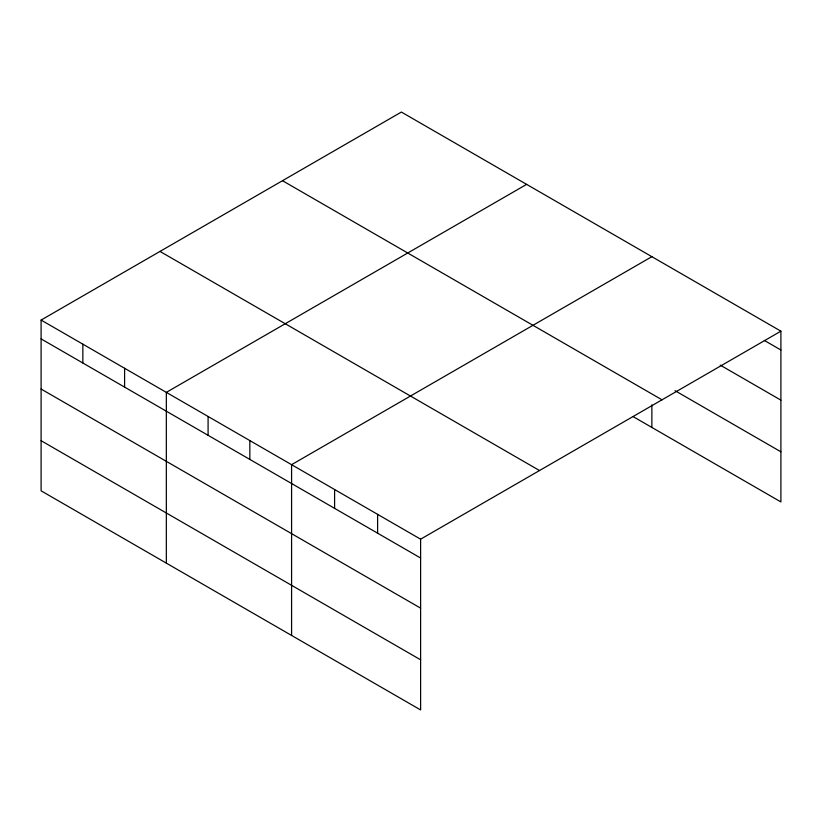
<?xml version="1.0" encoding="UTF-8"?>
<svg xmlns="http://www.w3.org/2000/svg" width="822" height="822" viewBox="0 0 822 822"><rect width="100%" height="100%" fill="white"/><g stroke="black" fill="none" stroke-linecap="round" stroke-linejoin="round"><path stroke-width="1.23" d="M780.9 331.174L401.383 112.059L41.1 320.066L41.1 490.826L420.617 709.941L420.617 539.181L780.9 331.174L780.9 501.934L633.187 416.651M526.625 184.364L166.342 392.371L166.342 563.142M651.867 256.67L291.584 464.677L291.584 635.447M764.357 340.452L780.9 350.008M720.247 365.122L780.9 400.139M675.026 390.676L780.9 451.802M282.491 180.696L662.008 399.811M159.992 251.419L539.509 470.533M41.1 320.066L420.617 539.181M41.1 338.9L420.617 558.015M41.1 389.042L420.617 608.146M41.1 440.695L420.617 659.809M651.867 404.876L651.867 427.44M377.606 514.346L377.606 533.18M334.595 489.511L334.595 508.345M249.837 440.571L249.837 459.416M208.089 416.477L208.089 435.311M124.595 368.266L124.595 387.111M82.847 344.161L82.847 363.005"/></g></svg>
